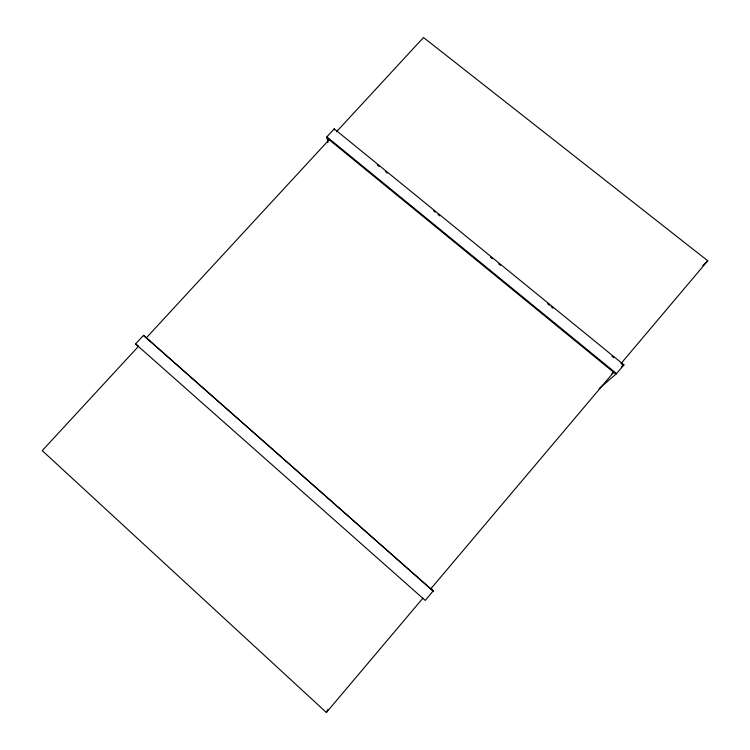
<?xml version="1.0" encoding="UTF-8"?>
<svg xmlns="http://www.w3.org/2000/svg" width="750" height="750" viewBox="0 0 750 750"><rect width="100%" height="100%" fill="white"/><g stroke="black" fill="none" stroke-linecap="round" stroke-linejoin="round"><path stroke-width="1.12" d="M138.441 346.388L42.244 450.628L326.381 712.5L327.966 709.378M326.381 712.5L422.859 598.228M430.753 588.881L613.641 372.262L611.887 373.8M336.525 131.738L423.488 37.5L707.756 260.784L621 363.544L623.297 365.419M146.025 337.509L143.484 335.391L135.581 343.95L425.222 600.413L433.144 591.028L431.166 588.281M599.062 388.631L616.556 373.612L623.934 364.866L334.247 128.859L326.85 136.866L327.938 142.566M146.316 337.856L329.156 139.725M702.75 265.659L707.756 260.784M621.534 366.956L623.934 364.866M135.581 343.95L138.206 345.975M377.288 164.953L379.106 166.434M385.444 171.6L387.253 173.072M433.463 210.731L435.272 212.203M437.991 214.416L439.8 215.897M490.538 257.241L492.347 258.712M498.694 263.878L500.503 265.359M547.612 303.75L549.431 305.222M551.241 306.703L553.05 308.175M611.944 356.166L613.753 357.638M326.85 136.866L616.556 373.612M327.075 138.019L615.947 374.147M148.088 339.328L149.869 340.8M144.234 336.019L433.059 590.916M143.484 335.391L433.144 591.028M334.247 128.859L334.444 130.041"/></g></svg>
